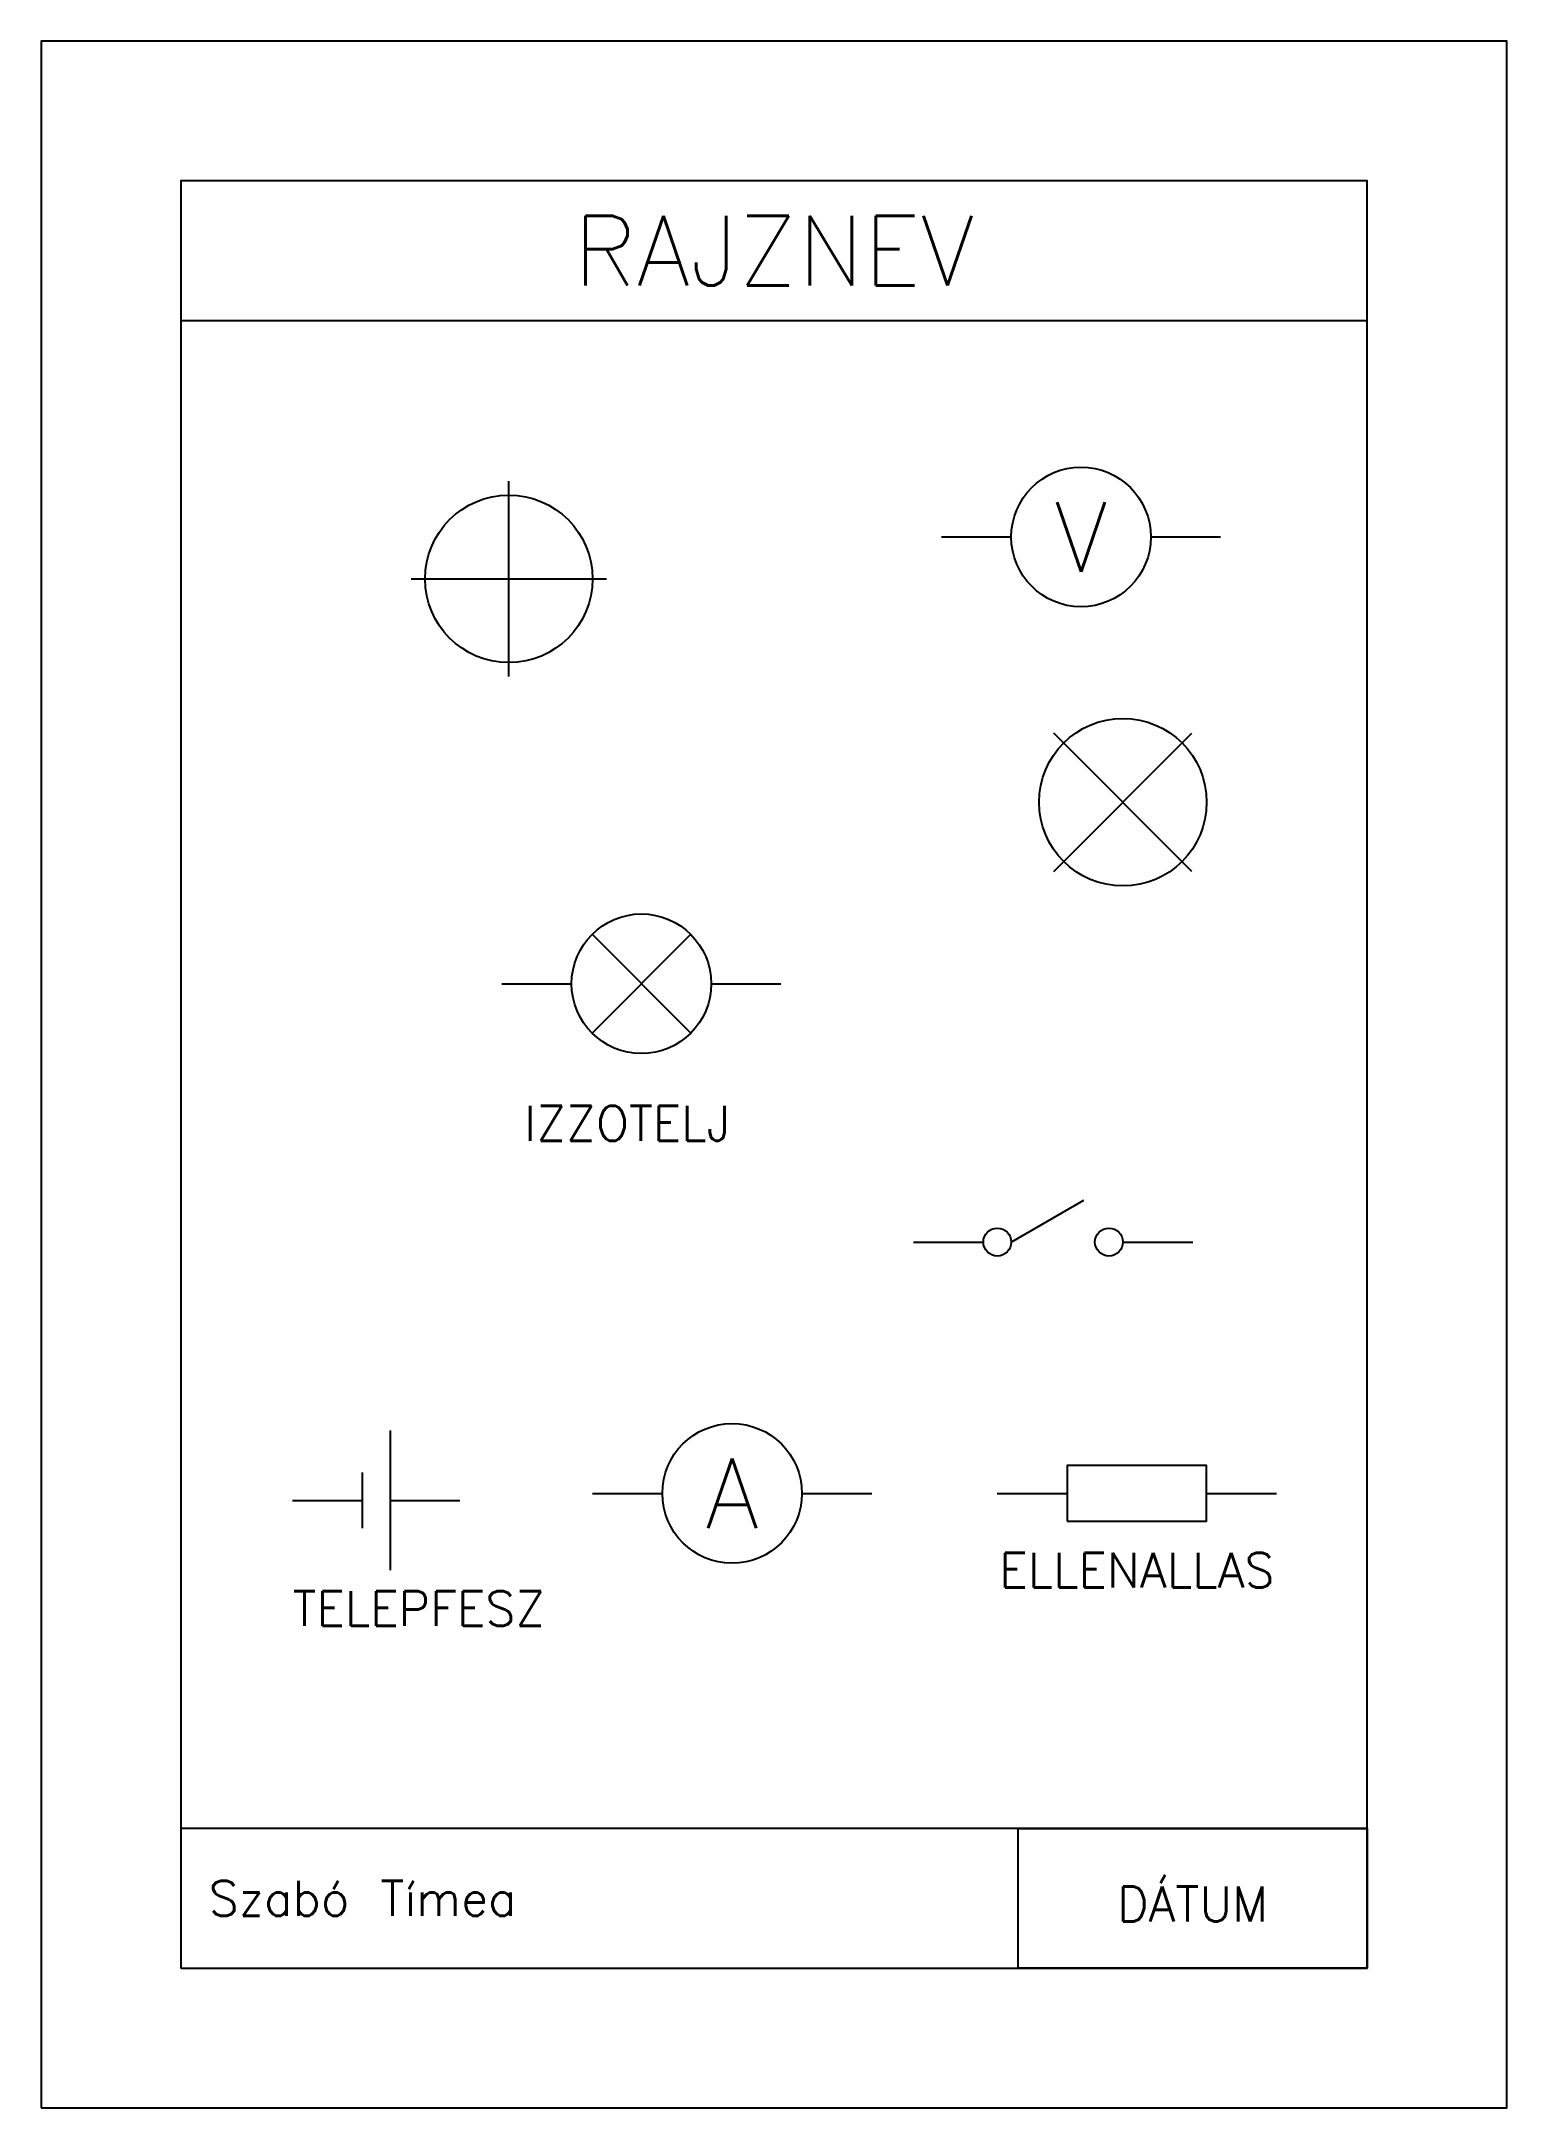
# Model space of a CAD drawing. Header units: millimetres. Extents: x 0 to 105, y 0 to 148.
import ezdxf
from ezdxf.enums import TextEntityAlignment as Align

# ---------------------------------------------------------------- set-up
doc = ezdxf.new("R2010")
doc.units = ezdxf.units.MM
doc.styles.get("Standard").update_dxf_attribs({"font": 'txt.shx'})

# ---------------------------------------------------------------- blocks, each defined once
blk = doc.blocks.new('Szálkereszt1')
for p, q in [((100, 93), (100, 107)), ((93, 100), (107, 100))]:
    blk.add_line(p, q)
blk.add_circle((100, 100), 6)

msp = doc.modelspace()

# ---------------------------------------------------------------- linework, layer by layer
for p, q in [((64.5, 112.5), (69.5, 112.5)), ((79.5, 112.5), (84.5, 112.5)), ((39.46, 76.96), (46.54, 84.04)), ((39.46, 84.04), (46.54, 76.96)), ((33, 80.5), (38, 80.5)), ((48, 80.5), (53, 80.5)), ((69.5, 62), (74.7, 65)), ((62.5, 62), (67.5, 62)), ((77.5, 62), (82.5, 62)), ((25, 48.5), (25, 38.5)), ((23, 45.5), (23, 41.5)), ((18, 43.5), (23, 43.5)), ((25, 43.5), (30, 43.5)), ((39.5, 44), (44.5, 44)), ((54.5, 44), (59.5, 44)), ((68.5, 44), (73.5, 44)), ((83.5, 44), (88.5, 44))]:
    msp.add_line(p, q)
for points in [[(0, 0), (105, 0), (105, 148), (0, 148)], [(10, 10), (95, 10), (95, 138), (10, 138)], [(10, 128), (95, 128), (95, 138), (10, 138)], [(73.5, 42), (83.5, 42), (83.5, 46), (73.5, 46)], [(10, 10), (95, 10), (95, 20), (10, 20)], [(95, 10), (70, 10), (70, 20), (95, 20)]]:
    msp.add_lwpolyline(points, close=True)
for centre, radius in [((74.5, 112.5), 5), ((43, 80.5), 5), ((68.5, 62), 1), ((76.5, 62), 1), ((49.5, 44), 5)]:
    msp.add_circle(centre, radius)

# ---------------------------------------------------------------- block references
msp.add_blockref('Szálkereszt1', (-66.5, 9.5))
at = {"rotation": 45.00000000000001}
msp.add_blockref('Szálkereszt1', (77.5, -47.92), dxfattribs=at)

# ---------------------------------------------------------------- texts
for s, p in [('V', (74.5, 112.5)), ('A', (49.5, 44))]:
    msp.add_text(s, height=5).set_placement(p, align=Align.MIDDLE_CENTER)
msp.add_text('Szabó Tímea', height=2.5).set_placement((12, 13.74))
for tag, height, p in [('RAJZNEV', 5, (52.5, 133)), ('IZZOTELJ', 2.5, (42, 70.5)), ('DÁTUM', 2.5, (82.5, 15))]:
    msp.add_attdef(tag, text='', height=height).set_placement(p, align=Align.MIDDLE)
msp.add_attdef('ELLENALLAS', text='', height=2.5).set_placement((78.5, 38.5), align=Align.MIDDLE_CENTER)
msp.add_attdef('TELEPFESZ', (18, 34.5), '', height=2.5)

doc.saveas('drawing.dxf')
